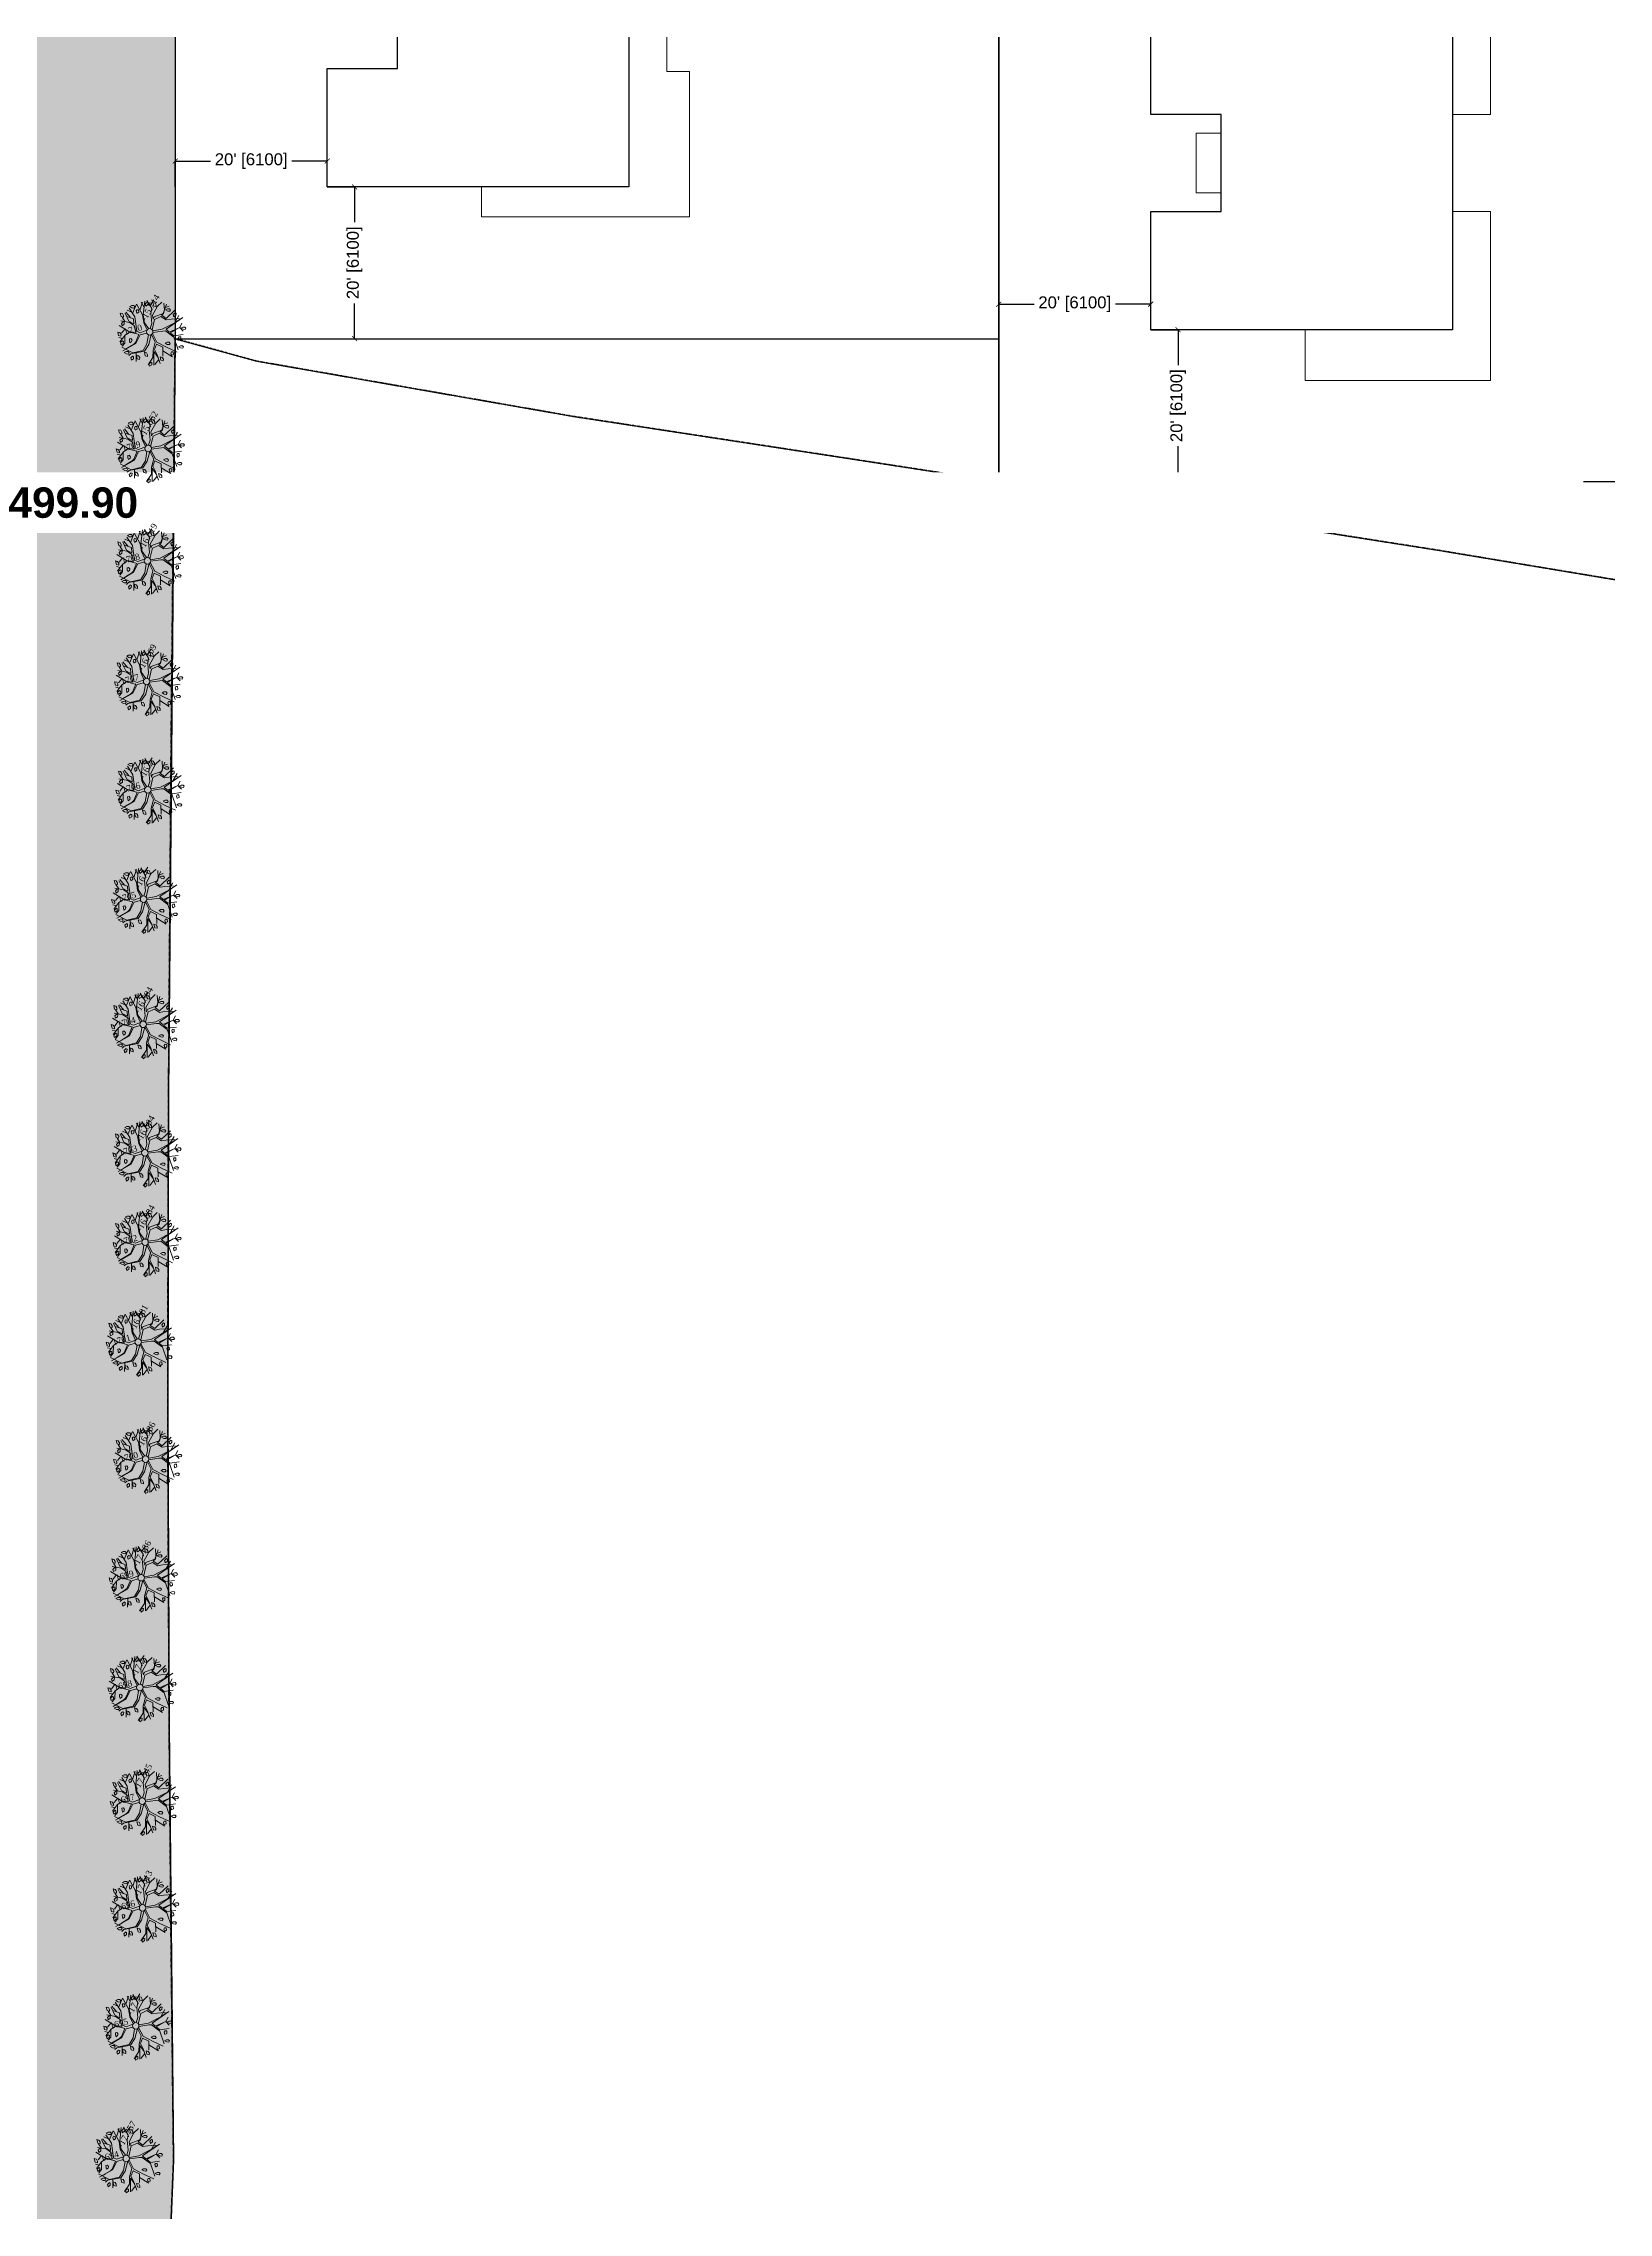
# Model space of a CAD drawing. Header units: millimetres. Extents: x -176651 to 388869, y -469666 to 486614.
# Drawn here: x 287854 to 350727, y 115527 to 202621 of the extents above; entities that cross this region are included whole.
import ezdxf
from ezdxf import colors
from ezdxf.entities.mleader import LeaderData, LeaderLine
from ezdxf.enums import TextEntityAlignment as Align
from ezdxf.math import Vec2, Vec3

# ---------------------------------------------------------------- set-up
doc = ezdxf.new("R2010")
doc.units = ezdxf.units.MM
doc.header["$PDMODE"] = 35
doc.header["$PDSIZE"] = 0.1
doc.linetypes.add('HIDDEN', pattern=[9.525, 6.35, -3.175])
doc.linetypes.add('Site boundary$0$DASHDOT', pattern=[25.4, 12.7, -6.35, 0, -6.35])
doc.layers.get('Defpoints').update_dxf_attribs({"color": 252})
doc.layers.add('A- FURNITURE', color=252, linetype='Continuous', lineweight=0)
for name, color, linetype in [('ad-Dimension', 8, 'Continuous'), ('ad-Lvl-Entance road', 8, 'Continuous'), ('ad-Plinth', 8, 'Continuous'), ('ad-Plot Boundary', 8, 'Continuous'), ('ad-Road', 8, 'Continuous'), ('ad-Road Hatch', 8, 'Continuous'), ('ad-Verandah', 8, 'Continuous'), ('Points', 7, 'Continuous'), ('Points-ELV', 6, 'Continuous'), ('Points-NUM', 4, 'Continuous'), ('Points-TXT', 3, 'Continuous')]:
    doc.layers.add(name, color=color, linetype=linetype)
doc.layers.add('Site boundary$0$ad-Site Boundary', color=1, linetype='Site boundary$0$DASHDOT', lineweight=35, true_color=0xff0000)
doc.styles.add('ROMANS', font='times.ttf')
doc.styles.get("Standard").update_dxf_attribs({"font": 'arial.ttf'})
doc.dimstyles.new('Copy of A-100-DIM-INT (MM-FT)', dxfattribs={"dimscale": 500, "dimtxt": 2.4, "dimasz": 1, "dimexe": 0, "dimexo": 0, "dimgap": 1, "dimtad": 0, "dimdec": 0, "dimlfac": 0.03937, "dimdsep": 46, "dimlunit": 3, "dimtxsty": 'Standard', "dimblk": 'ARCHTICK', "dimcen": 0.025, "dimclrd": 256, "dimclre": 256, "dimclrt": 256, "dimazin": 2, "dimtfac": 1, "dimtdec": 0, "dimtix": 1, "dimtmove": 2, "dimatfit": 3, "dimldrblk": 'ARCHTICK', "dimfxl": 1, "dimtolj": 1, "dimtzin": 0, "dimarcsym": 0})

# ---------------------------------------------------------------- blocks, each defined once
blk = doc.blocks.new('Site boundary')
at = {"layer": 'Site boundary$0$ad-Site Boundary', "ltscale": 1.5}
blk.add_lwpolyline([(292749, 109415), (293081, 117632), (292977, 126885), (292905, 135075), (292847, 147791), (292879, 160468), (292984, 174416), (293147, 190764), (296433, 189864), (309169, 187641), (320222, 185952), (332311, 184087), (343873, 182274), (361017, 179418), (367433, 178518), (367727, 193888), (367668, 205482)], dxfattribs=at)
blk = doc.blocks.new('A$C4fb60e89')
at = {"layer": 'ad-Road Hatch', "ltscale": 5, "transparency": 33554687}
h = blk.add_hatch(dxfattribs=at)
h.set_pattern_fill('AR-HBONE', color=256, scale=15)
h.set_pattern_definition([(45, (-193247.7, -428758.8), (0, 2155.2615), [4572, -1524]), (135, (-192170.1, -427681.1), (2e-13, 2155.2615), [4572, -1524])])
h.paths.add_polyline_path([(175594, -250241), (169178, -249341), (167473, -249057), (167473, -138694), (101313, -138694), (101313, -199954), (101308, -237995), (101040, -268291), (101008, -280968), (101066, -293684), (101243, -311127), (100910, -319344), (100949, -333937), (100669, -366960), (100727, -390983), (100669, -404586), (100538, -420418), (100467, -428759), (92426, -427265), (92163, -427209), (92163, -321454), (24803, -321454), (24803, -412961), (15653, -411029), (15654, -321452), (-19535, -321452), (-34427, -319477), (-65207, -315395), (-171770, -301268), (-185854, -298333), (-193248, -296832), (-193244, -292908), (-191914, -285219), (-191839, -284679), (-183397, -286393), (-169723, -289243), (-53141, -304698), (-18730, -309262), (15653, -309262), (15653, 703), (24803, 1115), (24803, -129544), (92163, -129544), (92163, 15133), (101313, 17713), (101313, -129544), (167473, -129544), (167473, 35552), (175738, 37855), (175849, 28595), (175836, 25947), (175777, 14040), (175855, 2316), (175660, -18036), (175731, -34039), (175718, -46839), (175673, -63402), (175816, -82072), (175542, -106356), (175490, -124641), (175575, -145019), (175731, -168892), (175797, -181269), (175797, -192667), (175744, -208200), (175829, -223277), (175888, -234871)])
h.paths.add_polyline_path([(24803, -309264), (92163, -309264), (92163, -138694), (24803, -138694)], flags=16)
at = {"layer": 'ad-Road', "ltscale": 5}
blk.add_lwpolyline([(101313, -199954), (101308, -237995), (101040, -268291), (101008, -280968), (101066, -293684), (101243, -311127), (100910, -319344), (100949, -333937), (100669, -366960), (100727, -390983), (100669, -404586), (100538, -420418), (100467, -428759), (92426, -427265), (92163, -427209), (92163, -321454), (24803, -321454), (24803, -412961), (15653, -411029)], dxfattribs=at)
blk = doc.blocks.new('zw$A88E')
at = {"layer": 'ad-Plot Boundary'}
for points in [[(-74430, -275850), (-71144, -276750), (-58408, -278973), (-41344, -281589), (-41344, -237809), (-74424, -237809)], [(-41344, -281589), (-23704, -284340), (-8264, -286912), (-8264, -237809), (-41344, -237809)]]:
    blk.add_lwpolyline(points, close=True, dxfattribs=at)
blk = doc.blocks.new('_ArchTick')
at = {"color": 0, "linetype": 'ByBlock', "const_width": 0.15}
blk.add_lwpolyline([(-0.5, -0.5), (0.5, 0.5)], dxfattribs=at)
blk = doc.blocks.new('*D13')
at = {"layer": 'ad-Dimension', "lineweight": -2, "transparency": 16777216}
for p, q in [((0, 0), (1103, 0)), ((1103, 0), (1103, -1419)), ((1103, -6100), (1103, -4681)), ((0, -6100), (1103, -6100))]:
    blk.add_line(p, q, dxfattribs=at)
at = {"layer": 'Defpoints', "color": 0, "ltscale": 5, "transparency": 16777216}
for p in [(0, 0), (0, -6100), (1103, -6100)]:
    blk.add_point(p, dxfattribs=at)
at = {"layer": 'ad-Dimension', "lineweight": -2, "ltscale": 5, "transparency": 16777216, "xscale": 200, "yscale": 200, "zscale": 200}
for p, rotation in [((1103, 0), 90), ((1103, -6100), 270)]:
    blk.add_blockref('_ArchTick', p, dxfattribs=dict(at, rotation=rotation))
at = {"layer": 'ad-Dimension', "ltscale": 5, "transparency": 16777216, "insert": (1103, -3050), "char_height": 480, "attachment_point": 5, "rotation": 90}
blk.add_mtext("\\A1;20' [6100]", dxfattribs=at)
blk = doc.blocks.new('*D14')
at = {"layer": 'ad-Dimension', "linetype": 'HIDDEN', "lineweight": -2, "transparency": 16777216}
blk.add_line((-6100, 0), (-6100, 1032), dxfattribs=at)
at = {"layer": 'ad-Dimension', "lineweight": -2, "transparency": 16777216}
for p, q in [((-6100, 1032), (-4681, 1032)), ((0, 1032), (-1419, 1032)), ((0, 0), (0, 1032))]:
    blk.add_line(p, q, dxfattribs=at)
at = {"layer": 'Defpoints', "color": 0, "ltscale": 5, "transparency": 16777216}
for p in [(-6100, 1032), (-6100, 0), (0, 0)]:
    blk.add_point(p, dxfattribs=at)
at = {"layer": 'ad-Dimension', "lineweight": -2, "ltscale": 5, "transparency": 16777216, "xscale": 200, "yscale": 200, "zscale": 200, "rotation": 180}
blk.add_blockref('_ArchTick', (-6100, 1032), dxfattribs=at)
at = {"layer": 'ad-Dimension', "lineweight": -2, "ltscale": 5, "transparency": 16777216, "xscale": 200, "yscale": 200, "zscale": 200}
blk.add_blockref('_ArchTick', (0, 1032), dxfattribs=at)
at = {"layer": 'ad-Dimension', "ltscale": 5, "transparency": 16777216, "insert": (-3050, 1032), "char_height": 480, "attachment_point": 5}
blk.add_mtext("\\A1;20' [6100]", dxfattribs=at)
blk = doc.blocks.new('*D16')
at = {"layer": 'ad-Dimension', "lineweight": -2, "transparency": 16777216}
for p, q in [((0, 0), (1103, 0)), ((1103, 0), (1103, -1419)), ((1103, -6100), (1103, -4681)), ((0, -6100), (1103, -6100))]:
    blk.add_line(p, q, dxfattribs=at)
at = {"layer": 'Defpoints', "color": 0, "ltscale": 5, "transparency": 16777216}
for p in [(0, 0), (0, -6100), (1103, -6100)]:
    blk.add_point(p, dxfattribs=at)
at = {"layer": 'ad-Dimension', "lineweight": -2, "ltscale": 5, "transparency": 16777216, "xscale": 200, "yscale": 200, "zscale": 200}
for p, rotation in [((1103, 0), 90), ((1103, -6100), 270)]:
    blk.add_blockref('_ArchTick', p, dxfattribs=dict(at, rotation=rotation))
at = {"layer": 'ad-Dimension', "ltscale": 5, "transparency": 16777216, "insert": (1103, -3050), "char_height": 480, "attachment_point": 5, "rotation": 90}
blk.add_mtext("\\A1;20' [6100]", dxfattribs=at)
blk = doc.blocks.new('*D17')
at = {"layer": 'ad-Dimension', "linetype": 'HIDDEN', "lineweight": -2, "transparency": 16777216}
blk.add_line((-6100, -6), (-6100, 1026), dxfattribs=at)
at = {"layer": 'ad-Dimension', "lineweight": -2, "transparency": 16777216}
for p, q in [((-6100, 1026), (-4681, 1026)), ((0, 1026), (-1419, 1026)), ((0, 0), (0, 1026))]:
    blk.add_line(p, q, dxfattribs=at)
at = {"layer": 'Defpoints', "color": 0, "ltscale": 5, "transparency": 16777216}
for p in [(-6100, 1026), (-6100, -6), (0, 0)]:
    blk.add_point(p, dxfattribs=at)
at = {"layer": 'ad-Dimension', "lineweight": -2, "ltscale": 5, "transparency": 16777216, "xscale": 200, "yscale": 200, "zscale": 200, "rotation": 180}
blk.add_blockref('_ArchTick', (-6100, 1026), dxfattribs=at)
at = {"layer": 'ad-Dimension', "lineweight": -2, "ltscale": 5, "transparency": 16777216, "xscale": 200, "yscale": 200, "zscale": 200}
blk.add_blockref('_ArchTick', (0, 1026), dxfattribs=at)
at = {"layer": 'ad-Dimension', "ltscale": 5, "transparency": 16777216, "insert": (-3050, 1026), "char_height": 480, "attachment_point": 5}
blk.add_mtext("\\A1;20' [6100]", dxfattribs=at)
blk = doc.blocks.new('zw$1D4B')
at = {"ltscale": 5}
for points in [[(113203, -157238), (146289, -157238)], [(146289, -162977), (179369, -162977)]]:
    blk.add_lwpolyline(points, dxfattribs=at)
blk = doc.blocks.new('POINTS')
at = {"layer": 'Points'}
blk.add_line((0, 0), (0, 0), dxfattribs=at)
blk.add_point((0, 0), dxfattribs=at)
at = {"layer": 'Points-ELV', "style": 'ROMANS'}
blk.add_attdef('ELEV', text='', height=1, rotation=45, dxfattribs=at).set_placement((0, 0), align=Align.BOTTOM_LEFT)
at = {"layer": 'Points-NUM', "style": 'ROMANS'}
blk.add_attdef('PTNUM', text='', height=1, dxfattribs=at).set_placement((0, 0), align=Align.BOTTOM_RIGHT)
at = {"layer": 'Points-TXT', "style": 'ROMANS'}
blk.add_attdef('DESC', text='', height=1, dxfattribs=at).set_placement((0, 0), align=Align.BOTTOM_RIGHT)
blk = doc.blocks.new('ERFWEF')
at = {"color": 219, "linetype": 'Continuous', "true_color": 0x642165}
for p, q in [((260795.22, 1945739.7), (260795.218, 1945739.554)), ((260795.218, 1945739.554), (260795.303, 1945739.505)), ((260795.22, 1945739.7), (260795.296, 1945739.656)), ((260795.307, 1945739.324), (260795.246, 1945739.519)), ((260795.324, 1945739.573), (260795.296, 1945739.656)), ((260795.303, 1945739.505), (260795.324, 1945739.573)), ((260795.465, 1945739.298), (260795.405, 1945739.649)), ((260795.679, 1945739.339), (260795.436, 1945739.503)), ((260795.567, 1945739.414), (260795.45, 1945739.67)), ((260795.678, 1945739.608), (260795.52, 1945739.734)), ((260795.743, 1945739.406), (260795.621, 1945739.793)), ((260795.741, 1945739.867), (260795.655, 1945739.85)), ((260795.655, 1945739.85), (260795.728, 1945739.781)), ((260795.695, 1945739.551), (260795.948, 1945739.873)), ((260795.728, 1945739.781), (260795.805, 1945739.749)), ((260795.823, 1945739.846), (260795.741, 1945739.867)), ((260795.805, 1945739.749), (260795.848, 1945739.791)), ((260795.848, 1945739.791), (260795.823, 1945739.846)), ((260795.901, 1945739.654), (260795.857, 1945739.612)), ((260795.857, 1945739.612), (260795.859, 1945739.517)), ((260795.859, 1945739.517), (260795.879, 1945739.519)), ((260795.879, 1945739.519), (260795.945, 1945739.534)), ((260795.963, 1945739.631), (260795.901, 1945739.654)), ((260795.945, 1945739.534), (260795.963, 1945739.631)), ((260796.061, 1945739.39), (260795.955, 1945739.855)), ((260796.013, 1945739.602), (260796.202, 1945739.889)), ((260796.09, 1945739.382), (260796.294, 1945739.908)), ((260796.204, 1945739.695), (260796.149, 1945739.895)), ((260796.378, 1945739.844), (260796.284, 1945739.793)), ((260796.284, 1945739.793), (260796.286, 1945739.698)), ((260796.286, 1945739.698), (260796.383, 1945739.735)), ((260796.378, 1945739.844), (260796.41, 1945739.814)), ((260796.487, 1945739.548), (260796.379, 1945739.903)), ((260796.383, 1945739.735), (260796.41, 1945739.814)), ((260796.398, 1945739.366), (260796.487, 1945739.548)), ((260796.447, 1945739.279), (260796.731, 1945739.57)), ((260796.45, 1945739.671), (260796.665, 1945739.854)), ((260796.597, 1945739.758), (260796.596, 1945739.612)), ((260796.596, 1945739.612), (260796.68, 1945739.563)), ((260796.597, 1945739.758), (260796.674, 1945739.714)), ((260796.701, 1945739.631), (260796.674, 1945739.714)), ((260796.68, 1945739.563), (260796.701, 1945739.631)), ((260796.731, 1945739.57), (260796.95, 1945739.689)), ((260796.884, 1945739.235), (260797.107, 1945739.562)), ((260796.96, 1945739.347), (260797.014, 1945739.629)), ((260795.171, 1945738.79), (260794.902, 1945738.583)), ((260795.04, 1945738.69), (260794.909, 1945738.766)), ((260794.921, 1945738.99), (260794.919, 1945738.843)), ((260794.919, 1945738.843), (260795.004, 1945738.794)), ((260794.921, 1945738.99), (260794.997, 1945738.945)), ((260795.025, 1945738.862), (260794.997, 1945738.945)), ((260795.004, 1945738.794), (260795.025, 1945738.862)), ((260795.361, 1945738.89), (260795.044, 1945739.227)), ((260795.226, 1945739.033), (260795.055, 1945738.904)), ((260795.165, 1945738.788), (260795.08, 1945738.491)), ((260795.249, 1945739.334), (260795.155, 1945739.283)), ((260795.155, 1945739.283), (260795.157, 1945739.188)), ((260795.157, 1945739.188), (260795.254, 1945739.225)), ((260795.482, 1945739.241), (260795.158, 1945739.395)), ((260795.381, 1945738.867), (260795.171, 1945738.79)), ((260795.249, 1945739.334), (260795.281, 1945739.303)), ((260795.254, 1945739.225), (260795.281, 1945739.303)), ((260795.611, 1945738.78), (260795.361, 1945738.89)), ((260795.691, 1945738.687), (260795.381, 1945738.867)), ((260795.638, 1945739.139), (260795.465, 1945739.298)), ((260795.632, 1945739.072), (260795.482, 1945739.241)), ((260795.717, 1945738.672), (260795.498, 1945738.394)), ((260795.763, 1945738.646), (260795.509, 1945738.36)), ((260795.616, 1945738.789), (260795.632, 1945739.072)), ((260795.679, 1945739.339), (260795.638, 1945739.139)), ((260795.667, 1945738.818), (260795.743, 1945739.406)), ((260795.78, 1945738.729), (260795.667, 1945738.818)), ((260795.691, 1945738.688), (260795.717, 1945738.672)), ((260795.763, 1945738.645), (260795.764, 1945738.644)), ((260796.033, 1945738.646), (260795.764, 1945738.644)), ((260795.78, 1945738.729), (260796.074, 1945738.757)), ((260796.028, 1945739.079), (260796.061, 1945739.39)), ((260796.08, 1945738.763), (260796.028, 1945739.079)), ((260796.057, 1945739.07), (260796.09, 1945739.382)), ((260796.159, 1945738.792), (260796.057, 1945739.07)), ((260796.212, 1945738.783), (260796.328, 1945738.961)), ((260796.283, 1945738.715), (260796.487, 1945739.091)), ((260796.294, 1945738.669), (260796.68, 1945738.628)), ((260796.328, 1945738.961), (260796.398, 1945739.366)), ((260796.432, 1945739.111), (260796.447, 1945739.279)), ((260796.432, 1945739.111), (260796.5, 1945739.201)), ((260796.487, 1945739.091), (260796.759, 1945739.133)), ((260796.5, 1945739.201), (260796.884, 1945739.235)), ((260796.68, 1945738.628), (260797.232, 1945738.752)), ((260796.759, 1945739.133), (260796.93, 1945738.949)), ((260796.803, 1945739.185), (260796.895, 1945739.22)), ((260796.822, 1945739.159), (260796.803, 1945739.185)), ((260796.824, 1945739.158), (260796.945, 1945739.007)), ((260797.6, 1945738.867), (260796.824, 1945738.591)), ((260796.895, 1945739.22), (260797.022, 1945739.435)), ((260796.93, 1945738.949), (260797.126, 1945738.929)), ((260796.945, 1945739.007), (260797.386, 1945739.246)), ((260797.094, 1945739.363), (260797.008, 1945739.345)), ((260797.008, 1945739.345), (260797.082, 1945739.276)), ((260797.019, 1945739.438), (260797.193, 1945739.454)), ((260797.082, 1945739.276), (260797.158, 1945739.245)), ((260797.177, 1945739.341), (260797.094, 1945739.363)), ((260797.126, 1945738.929), (260797.447, 1945738.863)), ((260797.158, 1945739.245), (260797.202, 1945739.287)), ((260797.202, 1945739.287), (260797.177, 1945739.341)), ((260797.232, 1945738.752), (260797.469, 1945738.989)), ((260797.232, 1945738.752), (260797.495, 1945738.834)), ((260797.347, 1945739.134), (260797.253, 1945739.083)), ((260797.253, 1945739.083), (260797.255, 1945738.988)), ((260797.255, 1945738.988), (260797.352, 1945739.025)), ((260797.347, 1945739.134), (260797.379, 1945739.103)), ((260797.352, 1945739.025), (260797.379, 1945739.103)), ((260797.371, 1945738.507), (260797.505, 1945738.652)), ((260795.012, 1945738.6), (260794.919, 1945738.549)), ((260794.919, 1945738.549), (260794.92, 1945738.454)), ((260794.92, 1945738.454), (260795.018, 1945738.492)), ((260795.286, 1945738.021), (260794.921, 1945738.361)), ((260795.509, 1945738.36), (260794.929, 1945738.21)), ((260795.08, 1945738.491), (260794.942, 1945738.396)), ((260795.042, 1945738.142), (260794.956, 1945738.125)), ((260794.956, 1945738.125), (260795.03, 1945738.056)), ((260795.012, 1945738.6), (260795.044, 1945738.57)), ((260795.018, 1945738.492), (260795.044, 1945738.57)), ((260795.03, 1945738.056), (260795.106, 1945738.025)), ((260795.124, 1945738.121), (260795.042, 1945738.142)), ((260795.19, 1945738.286), (260795.048, 1945738.245)), ((260795.199, 1945738.013), (260795.103, 1945737.963)), ((260795.106, 1945738.025), (260795.149, 1945738.067)), ((260795.149, 1945738.067), (260795.124, 1945738.121)), ((260795.239, 1945737.894), (260795.155, 1945737.849)), ((260795.155, 1945737.849), (260795.157, 1945737.754)), ((260795.157, 1945737.754), (260795.254, 1945737.791)), ((260795.418, 1945738.354), (260795.185, 1945738.286)), ((260795.754, 1945737.971), (260795.199, 1945738.013)), ((260795.281, 1945737.87), (260795.244, 1945737.904)), ((260795.254, 1945737.791), (260795.281, 1945737.87)), ((260795.284, 1945738.521), (260795.302, 1945738.604)), ((260795.285, 1945738.447), (260795.284, 1945738.521)), ((260795.361, 1945738.476), (260795.285, 1945738.447)), ((260795.709, 1945738.009), (260795.286, 1945738.021)), ((260795.302, 1945738.604), (260795.36, 1945738.602)), ((260795.418, 1945737.991), (260795.324, 1945737.659)), ((260795.36, 1945738.602), (260795.392, 1945738.531)), ((260795.392, 1945738.531), (260795.361, 1945738.476)), ((260795.401, 1945737.894), (260795.399, 1945737.747)), ((260795.399, 1945737.747), (260795.484, 1945737.698)), ((260795.401, 1945737.894), (260795.477, 1945737.849)), ((260795.498, 1945738.394), (260795.418, 1945738.354)), ((260795.505, 1945737.766), (260795.477, 1945737.849)), ((260795.484, 1945737.698), (260795.505, 1945737.766)), ((260795.931, 1945738.22), (260795.709, 1945738.009)), ((260795.741, 1945737.924), (260795.739, 1945737.778)), ((260795.739, 1945737.778), (260795.824, 1945737.729)), ((260795.741, 1945737.924), (260795.817, 1945737.88)), ((260795.993, 1945738.184), (260795.754, 1945737.971)), ((260795.844, 1945737.797), (260795.817, 1945737.88)), ((260795.824, 1945737.729), (260795.844, 1945737.797)), ((260796.084, 1945738.557), (260795.931, 1945738.22)), ((260796.116, 1945737.855), (260795.975, 1945737.328)), ((260796.197, 1945738.535), (260795.993, 1945738.184)), ((260796.099, 1945737.911), (260796.019, 1945737.63)), ((260796.272, 1945738.209), (260796.099, 1945737.911)), ((260796.116, 1945737.855), (260796.217, 1945737.574)), ((260796.298, 1945738.112), (260796.157, 1945737.925)), ((260796.157, 1945737.925), (260796.206, 1945737.697)), ((260796.203, 1945738.537), (260796.272, 1945738.209)), ((260796.336, 1945738.18), (260796.252, 1945738.566)), ((260796.282, 1945738.608), (260796.687, 1945738.554)), ((260796.298, 1945738.112), (260796.508, 1945737.932)), ((260796.336, 1945738.18), (260796.672, 1945737.872)), ((260796.508, 1945737.932), (260796.422, 1945737.584)), ((260796.471, 1945737.782), (260796.779, 1945737.458)), ((260796.726, 1945738.076), (260796.64, 1945738.059)), ((260796.64, 1945738.059), (260796.713, 1945737.989)), ((260796.672, 1945737.872), (260797.014, 1945737.579)), ((260796.687, 1945738.554), (260796.789, 1945738.53)), ((260796.713, 1945737.989), (260796.79, 1945737.958)), ((260796.808, 1945738.055), (260796.726, 1945738.076)), ((260796.789, 1945738.53), (260797.047, 1945738.204)), ((260796.79, 1945737.958), (260796.833, 1945738)), ((260796.833, 1945738), (260796.808, 1945738.055)), ((260796.824, 1945738.591), (260796.92, 1945738.442)), ((260796.92, 1945738.442), (260797.371, 1945738.507)), ((260796.947, 1945738.403), (260797.284, 1945738.495)), ((260796.947, 1945738.403), (260797.06, 1945738.255)), ((260797.047, 1945738.204), (260797.083, 1945737.668)), ((260797.06, 1945738.255), (260797.428, 1945738.205)), ((260797.207, 1945737.796), (260797.121, 1945737.779)), ((260797.121, 1945737.779), (260797.194, 1945737.71)), ((260797.248, 1945738.161), (260797.205, 1945738.119)), ((260797.205, 1945738.119), (260797.207, 1945738.024)), ((260797.207, 1945738.024), (260797.227, 1945738.026)), ((260797.289, 1945737.775), (260797.207, 1945737.796)), ((260797.227, 1945738.026), (260797.292, 1945738.042)), ((260797.311, 1945738.138), (260797.248, 1945738.161)), ((260797.314, 1945737.721), (260797.289, 1945737.775)), ((260797.292, 1945738.042), (260797.311, 1945738.138)), ((260797.371, 1945738.507), (260797.469, 1945738.334)), ((260797.5, 1945738.497), (260797.414, 1945738.48)), ((260797.414, 1945738.48), (260797.488, 1945738.411)), ((260797.488, 1945738.411), (260797.564, 1945738.379)), ((260797.582, 1945738.476), (260797.5, 1945738.497)), ((260797.564, 1945738.379), (260797.607, 1945738.421)), ((260797.607, 1945738.421), (260797.582, 1945738.476)), ((260796.019, 1945737.63), (260795.752, 1945737.399)), ((260795.891, 1945737.474), (260795.797, 1945737.422)), ((260795.797, 1945737.422), (260795.799, 1945737.328)), ((260795.799, 1945737.328), (260795.896, 1945737.365)), ((260795.891, 1945737.474), (260795.923, 1945737.443)), ((260795.896, 1945737.365), (260795.923, 1945737.443)), ((260796.224, 1945737.499), (260796.015, 1945737.339)), ((260796.206, 1945737.697), (260796.239, 1945737.326)), ((260796.301, 1945737.586), (260796.299, 1945737.439)), ((260796.299, 1945737.439), (260796.384, 1945737.39)), ((260796.301, 1945737.586), (260796.377, 1945737.541)), ((260796.405, 1945737.458), (260796.377, 1945737.541)), ((260796.384, 1945737.39), (260796.405, 1945737.458)), ((260796.803, 1945737.656), (260796.76, 1945737.614)), ((260796.76, 1945737.614), (260796.762, 1945737.519)), ((260796.762, 1945737.519), (260796.782, 1945737.521)), ((260796.782, 1945737.521), (260796.847, 1945737.536)), ((260796.866, 1945737.633), (260796.803, 1945737.656)), ((260796.847, 1945737.536), (260796.866, 1945737.633)), ((260797.194, 1945737.71), (260797.271, 1945737.679)), ((260797.271, 1945737.679), (260797.314, 1945737.721))]:
    blk.add_line(p, q, dxfattribs=at)
blk.add_circle((260796.163, 1945738.661), 0.131, dxfattribs=at)
blk = doc.blocks.new('zw$1761')
at = {"color": 6, "xscale": 39.3712485404797, "yscale": 39.3712485404797, "zscale": 39.3712485404797, "rotation": 15.20137085992779}
for p in [(10183160.3, -76615342.1, -618.7), (10183157.8, -76615526.6, -624.1), (10183156.7, -76615704, -630.7), (10183155.5, -76615894.9, -634.2), (10183157.5, -76616066.1, -637.8), (10183150.7, -76616239, -645.7), (10183149.9, -76616436.8, -653.3), (10183152.6, -76616639.8, -653.3), (10183153, -76616781.3, -664.7), (10183142.2, -76616939, -664.6), (10183153.9, -76617124.2, -668.8), (10183146.9, -76617311.6, -674.7), (10183144.7, -76617485.1, -677.2), (10183148.6, -76617664.9, -682.9), (10183149.1, -76617833.3, -689.5), (10183138.2, -76618020, -696.9), (10183123.3, -76618229.6, -699.1)]:
    blk.add_blockref('ERFWEF', p, dxfattribs=at)
at = {"layer": 'Points', "linetype": 'Continuous'}
ref = blk.add_blockref('POINTS', (4685.3, 2747.4, -618.7), dxfattribs=dict(at, xscale=39.3712485404797, yscale=39.3712485404797, zscale=39.3712485404797, rotation=15.20137085992779))
ref.add_attrib('PTNUM', '1710', dxfattribs={"layer": 'Points-NUM', "height": 9.84, "rotation": 15.2014, "style": 'ROMANS'}).set_placement((4675.1, 2747.2, -618.7), align=Align.BOTTOM_RIGHT)
ref.add_attrib('ELEV', '-15.714', dxfattribs={"layer": 'Points-ELV', "height": 9.84, "rotation": 60.2014, "style": 'ROMANS'}).set_placement((4681.4, 2761.6, -618.7), align=Align.BOTTOM_LEFT)
ref = blk.add_blockref('POINTS', (4682.8, 2562.8, -624.1), dxfattribs=dict(at, xscale=39.3712485404797, yscale=39.3712485404797, zscale=39.3712485404797, rotation=15.20137085992779))
ref.add_attrib('PTNUM', '1709', dxfattribs={"layer": 'Points-NUM', "height": 9.84, "rotation": 15.2014, "style": 'ROMANS'}).set_placement((4672.6, 2562.6, -624.1), align=Align.BOTTOM_RIGHT)
ref.add_attrib('ELEV', '-15.852', dxfattribs={"layer": 'Points-ELV', "height": 9.84, "rotation": 60.2014, "style": 'ROMANS'}).set_placement((4678.9, 2577.1, -624.1), align=Align.BOTTOM_LEFT)
ref = blk.add_blockref('POINTS', (4681.7, 2385.5, -630.7), dxfattribs=dict(at, xscale=39.3712485404797, yscale=39.3712485404797, zscale=39.3712485404797, rotation=15.20137085992779))
ref.add_attrib('PTNUM', '1708', dxfattribs={"layer": 'Points-NUM', "height": 9.84, "rotation": 15.2014, "style": 'ROMANS'}).set_placement((4671.5, 2385.2, -630.7), align=Align.BOTTOM_RIGHT)
ref.add_attrib('ELEV', '-16.019', dxfattribs={"layer": 'Points-ELV', "height": 9.84, "rotation": 60.2014, "style": 'ROMANS'}).set_placement((4677.8, 2399.7, -630.7), align=Align.BOTTOM_LEFT)
ref = blk.add_blockref('POINTS', (4680.4, 2194.6, -634.2), dxfattribs=dict(at, xscale=39.3712485404797, yscale=39.3712485404797, zscale=39.3712485404797, rotation=15.20137085992779))
ref.add_attrib('PTNUM', '1707', dxfattribs={"layer": 'Points-NUM', "height": 9.84, "rotation": 15.2014, "style": 'ROMANS'}).set_placement((4670.3, 2194.4, -634.2), align=Align.BOTTOM_RIGHT)
ref.add_attrib('ELEV', '-16.109', dxfattribs={"layer": 'Points-ELV', "height": 9.84, "rotation": 60.2014, "style": 'ROMANS'}).set_placement((4676.6, 2208.8, -634.2), align=Align.BOTTOM_LEFT)
ref = blk.add_blockref('POINTS', (4682.4, 2023.4, -637.8), dxfattribs=dict(at, xscale=39.3712485404797, yscale=39.3712485404797, zscale=39.3712485404797, rotation=15.20137085992779))
ref.add_attrib('PTNUM', '1706', dxfattribs={"layer": 'Points-NUM', "height": 9.84, "rotation": 15.2014, "style": 'ROMANS'}).set_placement((4672.3, 2023.2, -637.8), align=Align.BOTTOM_RIGHT)
ref.add_attrib('ELEV', '-16.2', dxfattribs={"layer": 'Points-ELV', "height": 9.84, "rotation": 60.2014, "style": 'ROMANS'}).set_placement((4678.6, 2037.6, -637.8), align=Align.BOTTOM_LEFT)
ref = blk.add_blockref('POINTS', (4675.7, 1850.5, -645.7), dxfattribs=dict(at, xscale=39.3712485404797, yscale=39.3712485404797, zscale=39.3712485404797, rotation=15.20137085992779))
ref.add_attrib('PTNUM', '1705', dxfattribs={"layer": 'Points-NUM', "height": 9.84, "rotation": 15.2014, "style": 'ROMANS'}).set_placement((4665.5, 1850.3, -645.7), align=Align.BOTTOM_RIGHT)
ref.add_attrib('ELEV', '-16.4', dxfattribs={"layer": 'Points-ELV', "height": 9.84, "rotation": 60.2014, "style": 'ROMANS'}).set_placement((4671.8, 1864.7, -645.7), align=Align.BOTTOM_LEFT)
ref = blk.add_blockref('POINTS', (4674.9, 1652.7, -653.3), dxfattribs=dict(at, xscale=39.3712485404797, yscale=39.3712485404797, zscale=39.3712485404797, rotation=15.20137085992779))
ref.add_attrib('PTNUM', '1704', dxfattribs={"layer": 'Points-NUM', "height": 9.84, "rotation": 15.2014, "style": 'ROMANS'}).set_placement((4664.7, 1652.5, -653.3), align=Align.BOTTOM_RIGHT)
ref.add_attrib('ELEV', '-16.594', dxfattribs={"layer": 'Points-ELV', "height": 9.84, "rotation": 60.2014, "style": 'ROMANS'}).set_placement((4671, 1666.9, -653.3), align=Align.BOTTOM_LEFT)
ref = blk.add_blockref('POINTS', (4677.6, 1449.7, -653.3), dxfattribs=dict(at, xscale=39.3712485404797, yscale=39.3712485404797, zscale=39.3712485404797, rotation=15.20137085992779))
ref.add_attrib('PTNUM', '1703', dxfattribs={"layer": 'Points-NUM', "height": 9.84, "rotation": 15.2014, "style": 'ROMANS'}).set_placement((4667.5, 1449.5, -653.3), align=Align.BOTTOM_RIGHT)
ref.add_attrib('ELEV', '-16.594', dxfattribs={"layer": 'Points-ELV', "height": 9.84, "rotation": 60.2014, "style": 'ROMANS'}).set_placement((4673.8, 1463.9, -653.3), align=Align.BOTTOM_LEFT)
ref = blk.add_blockref('POINTS', (4678, 1308.2, -664.7), dxfattribs=dict(at, xscale=39.3712485404797, yscale=39.3712485404797, zscale=39.3712485404797, rotation=15.20137085992779))
ref.add_attrib('PTNUM', '1702', dxfattribs={"layer": 'Points-NUM', "height": 9.84, "rotation": 15.2014, "style": 'ROMANS'}).set_placement((4667.8, 1308, -664.7), align=Align.BOTTOM_RIGHT)
ref.add_attrib('ELEV', '-16.884', dxfattribs={"layer": 'Points-ELV', "height": 9.84, "rotation": 60.2014, "style": 'ROMANS'}).set_placement((4674.1, 1322.4, -664.7), align=Align.BOTTOM_LEFT)
ref = blk.add_blockref('POINTS', (4667.2, 1150.4, -664.6), dxfattribs=dict(at, xscale=39.3712485404797, yscale=39.3712485404797, zscale=39.3712485404797, rotation=15.20137085992779))
ref.add_attrib('PTNUM', '1701', dxfattribs={"layer": 'Points-NUM', "height": 9.84, "rotation": 15.2014, "style": 'ROMANS'}).set_placement((4657, 1150.2, -664.6), align=Align.BOTTOM_RIGHT)
ref.add_attrib('ELEV', '-16.881', dxfattribs={"layer": 'Points-ELV', "height": 9.84, "rotation": 60.2014, "style": 'ROMANS'}).set_placement((4663.3, 1164.7, -664.6), align=Align.BOTTOM_LEFT)
ref = blk.add_blockref('POINTS', (4678.9, 965.3, -668.8), dxfattribs=dict(at, xscale=39.3712485404797, yscale=39.3712485404797, zscale=39.3712485404797, rotation=15.20137085992779))
ref.add_attrib('PTNUM', '1700', dxfattribs={"layer": 'Points-NUM', "height": 9.84, "rotation": 15.2014, "style": 'ROMANS'}).set_placement((4668.7, 965.1, -668.8), align=Align.BOTTOM_RIGHT)
ref.add_attrib('ELEV', '-16.986', dxfattribs={"layer": 'Points-ELV', "height": 9.84, "rotation": 60.2014, "style": 'ROMANS'}).set_placement((4675, 979.5, -668.8), align=Align.BOTTOM_LEFT)
ref = blk.add_blockref('POINTS', (4671.9, 777.8, -674.7), dxfattribs=dict(at, xscale=39.3712485404797, yscale=39.3712485404797, zscale=39.3712485404797, rotation=15.20137085992779))
ref.add_attrib('PTNUM', '1699', dxfattribs={"layer": 'Points-NUM', "height": 9.84, "rotation": 15.2014, "style": 'ROMANS'}).set_placement((4661.8, 777.6, -674.7), align=Align.BOTTOM_RIGHT)
ref.add_attrib('ELEV', '-17.136', dxfattribs={"layer": 'Points-ELV', "height": 9.84, "rotation": 60.2014, "style": 'ROMANS'}).set_placement((4668.1, 792.1, -674.7), align=Align.BOTTOM_LEFT)
ref = blk.add_blockref('POINTS', (4669.7, 604.4, -677.2), dxfattribs=dict(at, xscale=39.3712485404797, yscale=39.3712485404797, zscale=39.3712485404797, rotation=15.20137085992779))
ref.add_attrib('PTNUM', '1698', dxfattribs={"layer": 'Points-NUM', "height": 9.84, "rotation": 15.2014, "style": 'ROMANS'}).set_placement((4659.5, 604.1, -677.2), align=Align.BOTTOM_RIGHT)
ref.add_attrib('ELEV', '-17.2', dxfattribs={"layer": 'Points-ELV', "height": 9.84, "rotation": 60.2014, "style": 'ROMANS'}).set_placement((4665.8, 618.6, -677.2), align=Align.BOTTOM_LEFT)
ref = blk.add_blockref('POINTS', (4673.6, 424.5, -682.9), dxfattribs=dict(at, xscale=39.3712485404797, yscale=39.3712485404797, zscale=39.3712485404797, rotation=15.20137085992779))
ref.add_attrib('PTNUM', '1697', dxfattribs={"layer": 'Points-NUM', "height": 9.84, "rotation": 15.2014, "style": 'ROMANS'}).set_placement((4663.4, 424.3, -682.9), align=Align.BOTTOM_RIGHT)
ref.add_attrib('ELEV', '-17.345', dxfattribs={"layer": 'Points-ELV', "height": 9.84, "rotation": 60.2014, "style": 'ROMANS'}).set_placement((4669.7, 438.8, -682.9), align=Align.BOTTOM_LEFT)
ref = blk.add_blockref('POINTS', (4674.1, 256.2, -689.5), dxfattribs=dict(at, xscale=39.3712485404797, yscale=39.3712485404797, zscale=39.3712485404797, rotation=15.20137085992779))
ref.add_attrib('PTNUM', '1696', dxfattribs={"layer": 'Points-NUM', "height": 9.84, "rotation": 15.2014, "style": 'ROMANS'}).set_placement((4664, 256, -689.5), align=Align.BOTTOM_RIGHT)
ref.add_attrib('ELEV', '-17.513', dxfattribs={"layer": 'Points-ELV', "height": 9.84, "rotation": 60.2014, "style": 'ROMANS'}).set_placement((4670.2, 270.4, -689.5), align=Align.BOTTOM_LEFT)
ref = blk.add_blockref('POINTS', (4663.2, 69.5, -696.9), dxfattribs=dict(at, xscale=39.3712485404797, yscale=39.3712485404797, zscale=39.3712485404797, rotation=15.20137085992779))
ref.add_attrib('PTNUM', '1695', dxfattribs={"layer": 'Points-NUM', "height": 9.84, "rotation": 15.2014, "style": 'ROMANS'}).set_placement((4653, 69.3, -696.9), align=Align.BOTTOM_RIGHT)
ref.add_attrib('ELEV', '-17.7', dxfattribs={"layer": 'Points-ELV', "height": 9.84, "rotation": 60.2014, "style": 'ROMANS'}).set_placement((4659.3, 83.7, -696.9), align=Align.BOTTOM_LEFT)
ref = blk.add_blockref('POINTS', (4648.3, -140.2, -699.1), dxfattribs=dict(at, xscale=39.3712485404797, yscale=39.3712485404797, zscale=39.3712485404797, rotation=15.20137085992779))
ref.add_attrib('PTNUM', '1694', dxfattribs={"layer": 'Points-NUM', "height": 9.84, "rotation": 15.2014, "style": 'ROMANS'}).set_placement((4638.2, -140.4, -699.1), align=Align.BOTTOM_RIGHT)
ref.add_attrib('ELEV', '-17.757', dxfattribs={"layer": 'Points-ELV', "height": 9.84, "rotation": 60.2014, "style": 'ROMANS'}).set_placement((4644.4, -125.9, -699.1), align=Align.BOTTOM_LEFT)
blk = doc.blocks.new('zw$F00C')
at = {"layer": 'ad-Plinth', "ltscale": 5}
blk.add_lwpolyline([(0, 13620), (12120, 13620), (12120, 0), (0, 0), (0, 4745), (2830, 4745), (2830, 8645), (0, 8645)], close=True, dxfattribs=at)
at = {"layer": 'ad-Verandah', "lineweight": 9}
for points in [[(0, 13620), (-1520, 13620), (-1520, 8645), (0, 8645)], [(6195, 0), (12120, 0), (12120, 8760), (13640, 8760), (13640, 4630), (14550, 4630), (14550, -1210), (6195, -1210)]]:
    blk.add_lwpolyline(points, close=True, dxfattribs=at)
at = {"layer": 'ad-Dimension'}
dim = blk.add_linear_dim(base=(-6100, 1031.8), p1=(0, 0), p2=(-6100, 0), dimstyle='Copy of A-100-DIM-INT (MM-FT)', override={"dimscale": 200}, dxfattribs=at)
dim.commit()
dim.dimension.update_dxf_attribs({"geometry": '*D14', "text_midpoint": (-3050, 1031.8)})
dim = blk.add_linear_dim(base=(1102.9, -6100), p1=(0, 0), p2=(0, -6100), angle=90, dimstyle='Copy of A-100-DIM-INT (MM-FT)', override={"dimscale": 200}, dxfattribs=at)
dim.commit()
dim.dimension.update_dxf_attribs({"geometry": '*D13', "text_midpoint": (1102.9, -3050)})
blk = doc.blocks.new('zw$898C')
at = {"layer": 'ad-Plinth', "ltscale": 5}
blk.add_blockref('zw$F00C', (107413, -231895), dxfattribs=at)
blk = doc.blocks.new('A$C92fa9908')
at = {"layer": 'ad-Plinth', "ltscale": 5}
blk.add_lwpolyline([(0, 13620), (12120, 13620), (12120, 0), (0, 0), (0, 4745), (2830, 4745), (2830, 8645), (0, 8645)], close=True, dxfattribs=at)
at = {"layer": 'ad-Verandah', "lineweight": 9}
for points in [[(12120, 13620), (13650, 13620), (13650, 8645), (12120, 8645)], [(2830, 7895), (1830, 7895), (1830, 5495), (2830, 5495)], [(13650, 4745), (12120, 4745), (12120, 0), (6200, 0), (6200, -2045), (13650, -2045)]]:
    blk.add_lwpolyline(points, close=True, dxfattribs=at)
at = {"layer": 'ad-Dimension'}
dim = blk.add_linear_dim(base=(-6100, 1025.8), p1=(0, 0), p2=(-6100, -6), dimstyle='Copy of A-100-DIM-INT (MM-FT)', override={"dimscale": 200}, dxfattribs=at)
dim.commit()
dim.dimension.update_dxf_attribs({"geometry": '*D17', "text_midpoint": (-3050, 1025.8)})
dim = blk.add_linear_dim(base=(1102.9, -6100), p1=(0, 0), p2=(0, -6100), angle=90, dimstyle='Copy of A-100-DIM-INT (MM-FT)', override={"dimscale": 200}, dxfattribs=at)
dim.commit()
dim.dimension.update_dxf_attribs({"geometry": '*D16', "text_midpoint": (1102.9, -3050)})
blk = doc.blocks.new('zw$C194')
at = {"layer": 'ad-Plinth', "ltscale": 5}
blk.add_blockref('A$C92fa9908', (140493, -237634), dxfattribs=at)

msp = doc.modelspace()

# ---------------------------------------------------------------- block references
at = {"layer": 'ad-Road', "ltscale": 5}
msp.add_blockref('A$C4fb60e89', (191839, 428759), dxfattribs=at)

# ---------------------------------------------------------------- next in the draw order: block references
msp.add_blockref('Site boundary', (0, 0))
at = {"ltscale": 5}
for name, p in [('zw$C194', (191839, 428759)), ('zw$898C', (191839, 428759)), ('zw$1D4B', (179944, 348002))]:
    msp.add_blockref(name, p, dxfattribs=at)
at = {"layer": 'ad-Plot Boundary', "ltscale": 5}
msp.add_blockref('zw$A88E', (367577, 466614), dxfattribs=at)

# ---------------------------------------------------------------- next in the draw order: leaders
at = {"layer": 'ad-Lvl-Entance road'}
ml = msp.add_multileader_mtext('Standard', dxfattribs=at)
ml.set_content('{\\fArial|b1|i0|c0|p34;499.90}', color=256)
ml.set_leader_properties()
ml.build(insert=Vec2(0, 0))
ml.multileader.update_dxf_attribs({"has_text_frame": 1, "arrow_head_size": 1219, "scale": 12})
ctx = ml.context
ctx.base_point, ctx.scale, ctx.char_height, ctx.arrow_head_size, ctx.landing_gap_size, ctx.plane_origin = Vec3(285842, 184173), 12, 1219.19, 1219, 610, Vec3(284002, 179452)
notes = []
notes.append((ctx, [(0, (1, 1, 0), (284997, 184173), (1, 0), 845, [(0, [(284002, 179452)], 0, [])])]))
ctx.mtext.insert, ctx.mtext.width, ctx.mtext.defined_height, ctx.mtext.flow_direction = Vec3(286451, 184793), 5221.37, 1343, 5
ctx.mtext.has_bg_fill, ctx.mtext.bg_color, ctx.mtext.bg_scale_factor, ctx.mtext.bg_transparency, ctx.mtext.use_window_bg_color = 1, -1027028792, 1.5, 0, 1
for ctx, leaders in notes:
    for number, flags, end, landing, length, lines in leaders:
        leader = LeaderData()
        leader.index, (leader.has_last_leader_line, leader.has_dogleg_vector, leader.attachment_direction) = number, flags
        leader.last_leader_point, leader.dogleg_vector, leader.dogleg_length = Vec3(end), Vec3(landing), length
        for number, points, colour, breaks in lines:
            line = LeaderLine()
            line.index, line.vertices, line.color, line.breaks = number, Vec3.list(points), colors.encode_raw_color(colour), breaks
            leader.lines.append(line)
        ctx.leaders.append(leader)

# ---------------------------------------------------------------- next in the draw order: block references
at = {"layer": 'A- FURNITURE', "color": 6, "xscale": 25.39807961885639, "yscale": 25.39807961885639, "zscale": 25.39807961885639}
msp.add_blockref('zw$1761', (173127, 121263), dxfattribs=at)

doc.saveas('drawing.dxf')
